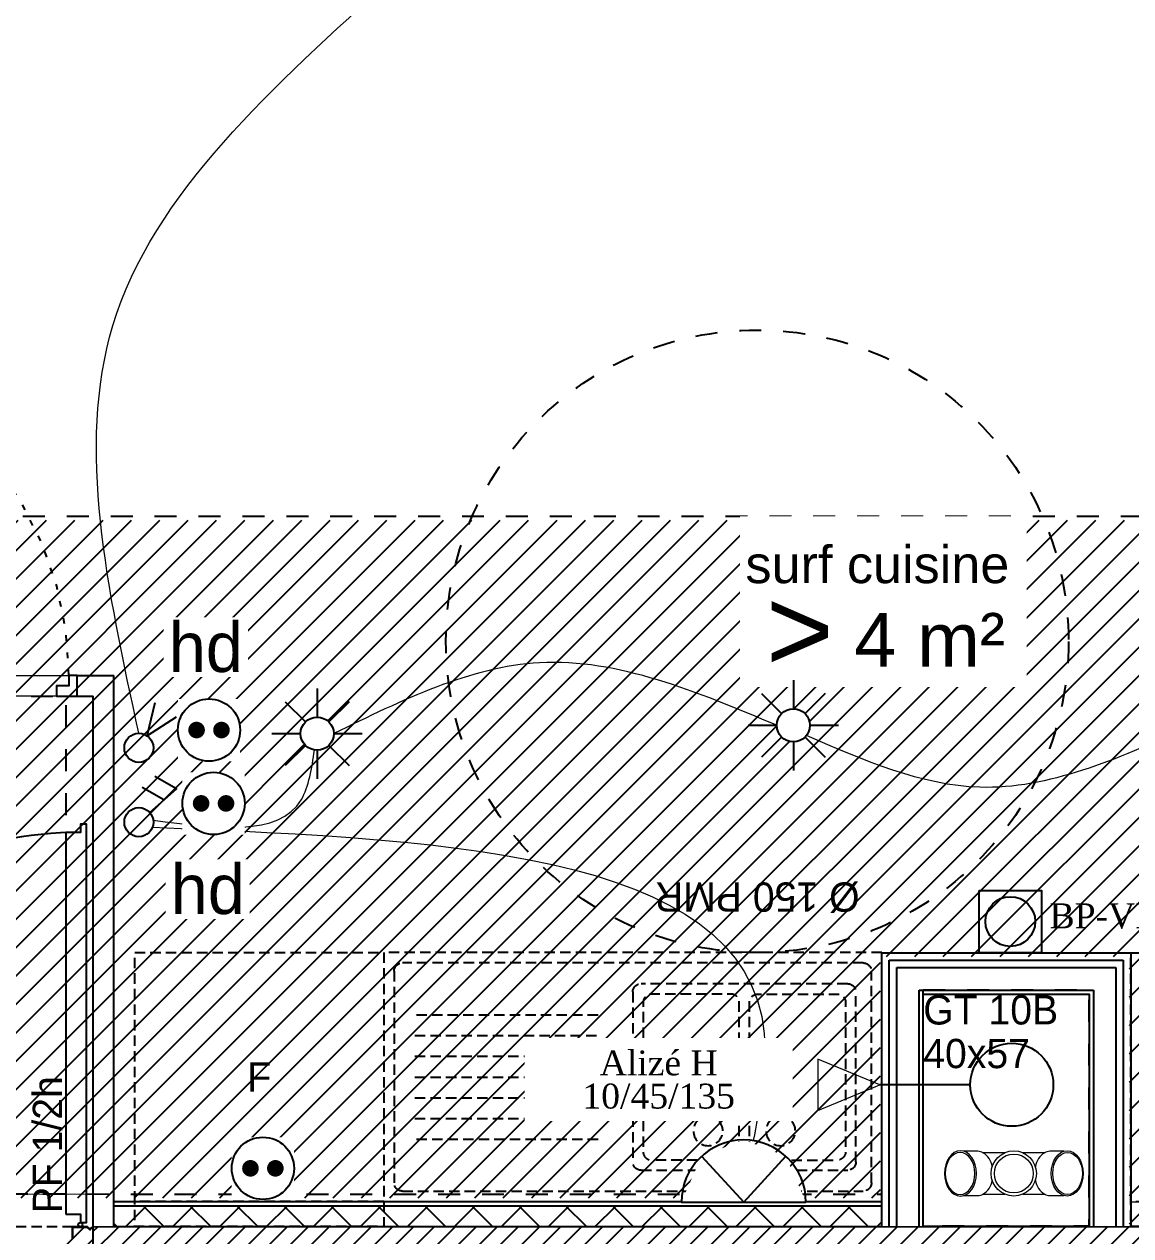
# Model space of a CAD drawing. Header units: centimetres. Extents: x -58072 to 12532, y -30603 to 6224.
# Drawn here: x 9140.7 to 9407.3, y 4298 to 4590 of the extents above; entities that cross this region are included whole.
import ezdxf

# ---------------------------------------------------------------- set-up
doc = ezdxf.new("R2010")
doc.units = ezdxf.units.CM
for name, pattern in [('ISO-03', [1.5, 0.6, -0.9]), ('Style de ligne -13', [0.147638, 0.098425, -0.049213]), ('Style de ligne -18', [0.164042, 0.054681, -0.109361]), ('Style de ligne -5', [0.20828, 0.069425, -0.138855]), ('VW-01', [0.41656, 0.20828, -0.20828])]:
    doc.linetypes.add(name, pattern=pattern)
for name, color, linetype in [('B Faux plafonds', 252, 'Continuous'), ('B Faux plafonds_Hatch', 9, 'Continuous'), ('B GÈnÈral_Hatch', 252, 'Continuous'), ('B Général', 252, 'Continuous'), ('C ANNOTATIONS-PMR', 252, 'Style de ligne -5'), ('C ANNOTATIONS-prestations', 252, 'Continuous'), ('C ANNOTATIONS-textes-numérotation gaine', 252, 'ISO-03'), ('D SURFACES-shab', 252, 'Continuous'), ('F REMPLISSAGE-vert clair', 252, 'Continuous'), ('F REMPLISSAGE-vert foncé', 252, 'Continuous'), ('prlm-EAU-CHU', 42, 'Continuous'), ('prlm-GT', 242, 'Continuous'), ('prlm-VMC', 93, 'Continuous')]:
    doc.layers.add(name, color=color, linetype=linetype)
doc.layers.add('prlm-ELEC-CFO', color=1, linetype='Continuous', lineweight=25)
doc.styles.add('Eurostile', font='Eurosti.TTF')
doc.styles.add('Eurostile (italic)', font='Eurostib.TTF')
doc.styles.add('prlm-elec-cfo', font='comic.ttf', dxfattribs={"height": 12})
doc.styles.add('prlm-sejc', font='arial.ttf', dxfattribs={"height": 20})
doc.styles.add('prlm-vmc', font='pala.ttf', dxfattribs={"height": 14})

# ---------------------------------------------------------------- blocks, each defined once
blk = doc.blocks.new('B 60.Groupe-42-1')
at = {"layer": 'B Général', "linetype": 'VW-01', "ltscale": 25.4, "flags": 128}
blk.add_lwpolyline([(9357.34, 4357.31), (9397.26, 4357.31), (9397.26, 4300.32), (9357.34, 4300.32)], close=True, dxfattribs=at)
at = {"layer": 'C ANNOTATIONS-textes-numérotation gaine', "insert": (9357.34, 4356.01), "char_height": 7.056, "width": 56.9358, "attachment_point": 1, "line_spacing_factor": 0.894578, "style": 'Eurostile'}
blk.add_mtext('GT 10B\\P40x57', dxfattribs=at)
blk = doc.blocks.new('xi.cee2')
at = {"layer": 'prlm-EAU-CHU', "color": 0, "lineweight": 13}
for p, q in [((-8.66, 5.34), (-12.09, 5.34)), ((-2.17, 5), (-7.43, 5)), ((7.43, 5), (2.17, 5)), ((12.09, 5.34), (8.66, 5.34)), ((-12.09, -5.34), (-8.66, -5.34)), ((-7.43, -5), (-2.17, -5)), ((2.17, -5), (7.43, -5)), ((8.66, -5.34), (12.09, -5.34))]:
    blk.add_line(p, q, dxfattribs=at)
for radius in [5.45, 4.69]:
    blk.add_circle((0, 0), radius, dxfattribs=at)
for centre, radius, start, end in [((-8.8, 2.45), 2.89, 61.5716, 87.1026), ((-9.99, 0.84), 4.88, 9.9757, 58.4084), ((9.99, 0.84), 4.88, 121.5916, 170.0243), ((8.8, 2.45), 2.89, 92.8974, 118.4284), ((-9.99, -0.84), 4.88, 301.5916, 350.0243), ((9.99, -0.84), 4.88, 189.9757, 238.4084), ((-8.8, -2.45), 2.89, 272.8974, 298.4284), ((8.8, -2.45), 2.89, 241.5716, 267.1026)]:
    blk.add_arc(centre, radius, start, end, dxfattribs=at)
at = {"layer": 'prlm-EAU-CHU', "color": 0, "lineweight": 13, "extrusion": (0, 0, -1)}
for centre, major_axis, ratio in [((-12.84, 0), (0, -5.45), 0.707316), ((-12.94, 0), (0, -5.05), 0.706972)]:
    blk.add_ellipse(centre, major_axis=major_axis, ratio=ratio, dxfattribs=at)
at = {"layer": 'prlm-EAU-CHU', "color": 0, "lineweight": 13}
for centre, major_axis, ratio in [((12.84, 0), (0, -5.45), 0.707316), ((12.94, 0), (0, -5.05), 0.706972)]:
    blk.add_ellipse(centre, major_axis=major_axis, ratio=ratio, dxfattribs=at)
blk = doc.blocks.new('xi.be')
at = {"layer": 'prlm-VMC', "color": 0, "linetype": 'ByBlock', "lineweight": 5, "flags": 128}
blk.add_lwpolyline([(-6.17, -15), (6.17, -15), (0, 0)], close=True, dxfattribs=at)
at = {"layer": 'prlm-VMC', "color": 0, "linetype": 'ByBlock', "lineweight": 5}
blk.add_solid([(0, -1), (5.17, -14), (-5.17, -14), (0, -1)], dxfattribs=at)
blk = doc.blocks.new('xi.bp-vmc-cui')
at = {"layer": 'prlm-VMC', "color": 0, "linetype": 'ByBlock', "lineweight": -2, "flags": 128}
blk.add_lwpolyline([(-7.5, 7.5), (7.5, 7.5), (7.5, -7.5), (-7.5, -7.5)], close=True, dxfattribs=at)
at = {"layer": 'prlm-VMC', "color": 0, "linetype": 'ByBlock', "lineweight": -2}
blk.add_circle((0, 0), 6, dxfattribs=at)
blk = doc.blocks.new('xi.4m²')
at = {"color": 0}
blk.add_wipeout([(-34.54, 20.54), (34.54, 20.54), (34.54, -20.54), (-34.54, -20.54)], dxfattribs=at).dxf.layer = 'prlm-ELEC-CFO'
at = {"layer": 'prlm-ELEC-CFO', "color": 0, "attachment_point": 6, "line_spacing_factor": 0.8, "style": 'prlm-sejc'}
for s, insert, char_height in [('surf cuisine', (30.36, 8.9), 9), ('4 m²', (29.31, -9.19), 13)]:
    blk.add_mtext(s, dxfattribs=dict(at, insert=insert, char_height=char_height))
at = {"layer": 'prlm-ELEC-CFO', "color": 0, "style": 'prlm-sejc', "flags": 8}
blk.add_attdef('?', (-28.3, -16.79), '', height=20, dxfattribs=at)
blk = doc.blocks.new('xi.ECAP')
at = {"color": 0}
blk.add_wipeout([(-15, 0), (-10.13, 11.06), (0, 15), (10.13, 11.06), (15, 0)], dxfattribs=at).dxf.layer = 'prlm-ELEC-CFO'
at = {"layer": 'prlm-ELEC-CFO', "color": 0, "linetype": 'ByBlock', "lineweight": -2, "flags": 128}
blk.add_lwpolyline([(15, 0, 1), (-15, 0)], format="xyb", close=True, dxfattribs=at)
at = {"layer": 'prlm-ELEC-CFO', "color": 0}
blk.add_lwpolyline([(-10.13, 11.06), (0, 0), (10.13, 11.06)], dxfattribs=at)
blk = doc.blocks.new('xi.SPOT')
at = {"color": 0, "lineweight": 5}
blk.add_wipeout([(-4, 0), (-2.83, -2.83), (0, -4), (2.83, -2.83), (4, 0), (2.83, 2.83), (0, 4), (-2.83, 2.83)], dxfattribs=at).dxf.layer = 'prlm-ELEC-CFO'
at = {"layer": 'prlm-ELEC-CFO', "color": 0, "linetype": 'ByBlock', "lineweight": -2, "flags": 128}
for points in [[(0, 10.88), (0, 4)], [(-7.69, 7.69), (-2.83, 2.83)], [(7.69, 7.69), (2.83, 2.83)], [(-10.88, 0), (-4, 0)], [(4, 0), (10.88, 0)], [(-2.83, -2.83), (-7.69, -7.69)], [(2.83, -2.83), (7.69, -7.69)], [(0, -4), (0, -10.88)]]:
    blk.add_lwpolyline(points, dxfattribs=at)
at = {"layer": 'prlm-ELEC-CFO', "color": 0, "linetype": 'ByBlock', "lineweight": -2}
blk.add_circle((0, 0), 4, dxfattribs=at)
blk = doc.blocks.new('xi.VV')
at = {"layer": 'prlm-ELEC-CFO', "color": 0}
blk.add_lwpolyline([(6.95, 3.42), (0.01, -1.13), (1.91, 6.95)], dxfattribs=at)
blk.add_circle((-2, -4), 3.5, dxfattribs=at)
blk = doc.blocks.new('xi.DA')
at = {"layer": 'prlm-ELEC-CFO', "color": 0}
for points in [[(0.61, -1.67), (7.04, 4.05), (1.81, 7.01)], [(4.05, 1.39), (-1.17, 4.34)]]:
    blk.add_lwpolyline(points, dxfattribs=at)
blk.add_circle((-2, -4), 3.5, dxfattribs=at)
blk = doc.blocks.new('xi.PCHD')
at = {"color": 0, "lineweight": 5}
blk.add_wipeout([(-7.5, -7.5), (7.5, -7.5), (7.5, 7.5), (-7.5, 7.5)], dxfattribs=at).dxf.layer = 'prlm-ELEC-CFO'
at = {"layer": 'prlm-ELEC-CFO', "color": 0, "linetype": 'ByBlock', "lineweight": 5, "const_width": 2}
for points in [[(-4, 0, 1), (-2, 0, 1)], [(2, 0, 1), (4, 0, 1)]]:
    blk.add_lwpolyline(points, format="xyb", close=True, dxfattribs=at)
at = {"layer": 'prlm-ELEC-CFO', "color": 0, "linetype": 'ByBlock', "lineweight": -2}
blk.add_circle((0, 0), 7.5, dxfattribs=at)
blk = doc.blocks.new('xi.PC')
at = {"color": 0, "lineweight": 5}
blk.add_wipeout([(-7.5, -7.5), (7.5, -7.5), (7.5, 7.5), (-7.5, 7.5)], dxfattribs=at).dxf.layer = 'prlm-ELEC-CFO'
at = {"layer": 'prlm-ELEC-CFO', "color": 0, "linetype": 'ByBlock', "lineweight": 5, "const_width": 2}
for points in [[(-4, 0, 1), (-2, 0, 1)], [(2, 0, 1), (4, 0, 1)]]:
    blk.add_lwpolyline(points, format="xyb", close=True, dxfattribs=at)
at = {"layer": 'prlm-ELEC-CFO', "color": 0, "linetype": 'ByBlock', "lineweight": -2}
blk.add_circle((0, 0), 7.5, dxfattribs=at)
blk = doc.blocks.new('B 60.Rond 150_PMR')
at = {"layer": 'B Général', "linetype": 'VW-01', "ltscale": 25.4}
blk.add_circle((0, 0), 75, dxfattribs=at)
at = {"layer": 'B Général', "insert": (-61.5, 0), "char_height": 7.056, "attachment_point": 5, "rotation": 90, "line_spacing_factor": 0.894578, "style": 'Eurostile (italic)'}
blk.add_mtext('Ø 150 PMR', dxfattribs=at)
blk = doc.blocks.new('B 60.Lave Vaisselle')
at = {"layer": 'B Général', "linetype": 'Style de ligne -13', "ltscale": 25.4, "flags": 128}
blk.add_lwpolyline([(-30, 30), (-30, 36), (30, 36), (30, 30)], dxfattribs=at)
blk.add_lwpolyline([(-30, 30), (30, 30), (30, -30), (-30, -30)], close=True, dxfattribs=at)
at = {"layer": 'B Général', "insert": (0, 0), "char_height": 7.056, "attachment_point": 5, "line_spacing_factor": 0.894578, "style": 'Eurostile'}
blk.add_mtext('LV', dxfattribs=at)
blk = doc.blocks.new('B 60.Evier 120.60 T3 et +')
at = {"layer": 'B Général', "linetype": 'Style de ligne -13', "ltscale": 25.4}
for p, q in [((-55.5, -2.5), (55.5, -2.5)), ((-57.5, -55.5), (-57.5, -4.5)), ((57.5, -4.5), (57.5, -55.5)), ((2, -7.53), (51.79, -7.53)), ((0, -50.5), (0, -9.53)), ((18.98, -10), (18.98, -10)), ((53.79, -9.53), (53.79, -50.5)), ((-52.12, -15), (-7.88, -15)), ((-52.5, -20), (-7.5, -20)), ((-52.5, -25), (-7.5, -25)), ((-52.5, -30), (-7.5, -30)), ((-52.5, -35), (-7.5, -35)), ((-52.5, -40), (-7.5, -40)), ((25.65, -43.33), (25.65, -43.33)), ((-52.12, -45), (-7.88, -45)), ((51.79, -52.5), (2, -52.5)), ((9.17, -50), (9.17, -50)), ((55.5, -57.5), (-55.5, -57.5))]:
    blk.add_line(p, q, dxfattribs=at)
at = {"layer": 'B Général', "linetype": 'Style de ligne -13', "ltscale": 25.4, "flags": 128}
blk.add_lwpolyline([(-60, 0), (-60, 6), (60, 6), (60, 0)], dxfattribs=at)
blk.add_lwpolyline([(-60, 0), (60, 0), (60, -60), (-60, -60)], close=True, dxfattribs=at)
for points in [[(25.65, -12), (25.65, -48, -0.414212), (23.65, -50), (4.5, -50, -0.198914), (3.09, -49.41, -0.198914), (2.5, -48), (2.5, -12, -0.414214), (4.5, -10)], [(25.65, -12, 0.414212), (23.65, -10), (4.45, -10)], [(28.15, -12), (28.15, -48, 0.414212), (30.15, -50), (49.29, -50, 0.198914), (50.71, -49.41, 0.198914), (51.29, -48), (51.29, -12, 0.414214), (49.29, -10)], [(28.15, -12, -0.414212), (30.15, -10), (49.34, -10)]]:
    blk.add_lwpolyline(points, format="xyb", dxfattribs=at)
at = {"layer": 'B Général', "linetype": 'Style de ligne -13', "ltscale": 25.4}
for centre, start, end in [((-55.5, -4.5), 90, 180), ((55.5, -4.5), 0, 90), ((2, -9.53), 90, 180), ((51.79, -9.53), 0, 90), ((2, -50.5), 180, 270), ((51.79, -50.5), 270, 0), ((-55.5, -55.5), 180, 270), ((55.5, -55.5), 270, 0)]:
    blk.add_arc(centre, 2, start, end, dxfattribs=at)
for centre in [(18.15, -17), (35.65, -17)]:
    blk.add_ellipse(centre, major_axis=(3.54, 0), ratio=1, dxfattribs=at)
blk = doc.blocks.new('B 60.Frigo')
at = {"layer": 'B Général', "linetype": 'Style de ligne -13', "ltscale": 25.4, "flags": 128}
blk.add_lwpolyline([(-30, 30), (30, 30), (30, -30), (-30, -30)], close=True, dxfattribs=at)
blk.add_lwpolyline([(30, -30), (30, -36), (-30, -36), (-30, -30)], dxfattribs=at)
at = {"layer": 'B Général', "insert": (0, 0), "char_height": 7.06, "attachment_point": 5, "line_spacing_factor": 0.894578, "style": 'Eurostile'}
blk.add_mtext('F', dxfattribs=at)

msp = doc.modelspace()

# ---------------------------------------------------------------- hatches: boundary and pattern name
at = {"layer": 'B Faux plafonds_Hatch', "linetype": 'Continuous'}
h = msp.add_hatch(dxfattribs=at)
h.set_pattern_fill('F_P__SOFFITE', color=256, style=0, pattern_type=2)
h.set_pattern_definition([(45, (-0.297, -0.67), (-3.5277778, 3.3072917), [])])
h.paths.add_polyline_path([(9600.363, 4470.503), (9060.187, 4470.503), (9060.083, 4427.197), (9042.291, 4427.197), (9042.187, 4562.196), (8892.495, 4562.196), (8892.494, 4578.311), (8711.187, 4578.311), (8711.182, 4359.306), (8743.491, 4359.306), (8743.496, 4307.313), (9347.046, 4307.172), (9347.047, 4365.359), (9407.047, 4365.359), (9407.047, 4299.32), (9600.363, 4299.32)])
h.paths.add_polyline_path([(8823.494, 4427.273), (8823.494, 4462.245), (8897.495, 4462.245), (8897.494, 4427.216)])
at = {"layer": 'B GÈnÈral_Hatch', "linetype": 'Continuous'}
h = msp.add_hatch(dxfattribs=at)
h.set_pattern_fill('02_ISOLANT', color=256, style=0, pattern_type=2)
h.set_pattern_definition([(45, (0, 0), (-5.656854, 5.656854), []), (135, (0, 0), (5.656854, 5.656854), [])])
h.paths.add_polyline_path([(9162.344, 4305.29), (9162.344, 4300.29), (9347.344, 4300.29), (9347.344, 4305.29)])
h = msp.add_hatch(dxfattribs=at)
h.set_pattern_fill('50_BETON', color=256, angle=0.00358, style=0, pattern_type=2)
h.set_pattern_definition([(45.0036, (9105.7445, 4291.226), (2.42551, -2.64568), [])])
edge = h.paths.add_edge_path()
edge.add_line((9157.345, 4282.278), (9156.68, 4282.856))
edge.add_line((9156.68, 4282.856), (9156.67, 4282.865))
edge.add_arc((9156.539, 4282.714), 0.2, 48.99449, 131.01266)
edge.add_line((9156.408, 4282.865), (9156.398, 4282.856))
edge.add_line((9156.398, 4282.856), (9155.841, 4282.372))
edge.add_line((9155.841, 4282.372), (9155.841, 4282.372))
edge.add_arc((9155.808, 4282.41), 0.05, 270.00358, 311.01266, ccw=False)
edge.add_line((9155.808, 4282.36), (9155.806, 4282.36))
edge.add_line((9155.806, 4282.36), (9152.445, 4282.359))
edge.add_line((9152.445, 4282.359), (9152.439, 4282.359))
edge.add_arc((9152.439, 4282.403), 0.0435, 180.00358, 270.00358, ccw=False)
edge.add_line((9152.395, 4282.403), (9152.394, 4293.925))
edge.add_arc((9152.22, 4293.925), 0.174, 0.00358, 90.00358)
edge.add_line((9152.22, 4294.099), (9152.194, 4294.099))
edge.add_line((9152.194, 4294.099), (9150.644, 4294.098))
edge.add_line((9150.644, 4294.098), (9150.638, 4294.098))
edge.add_arc((9150.638, 4294.142), 0.0435, 180.00358, 270.00358, ccw=False)
edge.add_line((9150.594, 4294.142), (9150.594, 4297.185))
edge.add_arc((9150.638, 4297.185), 0.0435, 90.00358, 180.00358, ccw=False)
edge.add_line((9150.638, 4297.229), (9150.644, 4297.229))
edge.add_line((9150.644, 4297.229), (9152.194, 4297.229))
edge.add_line((9152.194, 4297.229), (9152.22, 4297.229))
edge.add_arc((9152.22, 4297.403), 0.174, 270.00358, 360.00358)
edge.add_line((9152.394, 4297.403), (9152.394, 4300.055))
edge.add_arc((9152.437, 4300.055), 0.0435, 90.00358, 180.00358, ccw=False)
edge.add_line((9152.437, 4300.099), (9152.444, 4300.099))
edge.add_line((9152.444, 4300.099), (9155.805, 4300.099))
edge.add_line((9155.805, 4300.099), (9155.807, 4300.099))
edge.add_arc((9155.807, 4300.049), 0.05, 48.99449, 90.00358, ccw=False)
edge.add_line((9155.84, 4300.087), (9155.84, 4300.086))
edge.add_line((9155.84, 4300.086), (9156.396, 4299.603))
edge.add_line((9156.396, 4299.603), (9156.406, 4299.594))
edge.add_arc((9156.537, 4299.745), 0.2, 228.99449, 306.90689)
edge.add_line((9156.657, 4299.585), (9156.669, 4299.594))
edge.add_line((9156.669, 4299.594), (9157.18, 4300.038))
edge.add_line((9157.18, 4300.038), (9157.18, 4300.038))
edge.add_line((9157.18, 4300.038), (9157.344, 4300.181))
edge.add_line((9157.344, 4300.181), (9157.345, 4282.278))
h = msp.add_hatch(dxfattribs=at)
h.set_pattern_fill('50_BETON', color=256, style=0, pattern_type=2)
h.set_pattern_definition([(45, (0, 0), (2.4253472, -2.6458333), [])])
h.paths.add_polyline_path([(9157.344, 4300.229), (9157.345, 4282.229), (10082.189, 4282.287), (10082.188, 4300.287)])

# ---------------------------------------------------------------- linework, layer by layer
at = {"layer": 'B Faux plafonds', "linetype": 'VW-01', "ltscale": 25.4, "flags": 128}
msp.add_lwpolyline([(9600.66, 4471.393), (9060.484, 4471.393), (9060.381, 4428.087), (9042.588, 4428.087), (9042.484, 4563.086), (8892.792, 4563.086), (8892.791, 4579.201), (8711.484, 4579.201), (8711.479, 4360.196), (8743.788, 4360.196), (8743.793, 4308.204), (9347.343, 4308.062), (9347.344, 4366.25), (9407.344, 4366.25), (9407.344, 4300.211), (9600.66, 4300.211)], close=True, dxfattribs=at)
at = {"layer": 'B Général', "linetype": 'Continuous'}
for p, q in [((9153.484, 4433.093), (9162.344, 4433.094)), ((9153.484, 4433.093), (9162.344, 4433.094)), ((9153.485, 4428.093), (9153.484, 4433.093)), ((9162.344, 4300.29), (9162.344, 4433.094)), ((9162.344, 4300.29), (9162.344, 4433.094)), ((9153.485, 4428.093), (9157.344, 4428.094)), ((9153.485, 4428.093), (9157.344, 4428.094)), ((9157.344, 4300.29), (9157.344, 4428.094)), ((9157.344, 4300.29), (9157.344, 4428.094)), ((9347.344, 4306.29), (9347.344, 4366.25)), ((9347.344, 4366.25), (9407.344, 4366.25)), ((9407.344, 4366.25), (9407.344, 4300.29)), ((9356.344, 4300.288), (9356.344, 4357.25)), ((9356.344, 4357.25), (9398.344, 4357.25)), ((9398.344, 4357.25), (9398.344, 4300.29)), ((9162.344, 4306.29), (9347.344, 4306.29)), ((9162.344, 4306.29), (9347.344, 4306.29)), ((9162.344, 4305.29), (9347.344, 4305.29)), ((9157.344, 4300.229), (10082.188, 4300.287)), ((9157.345, 4282.229), (9157.344, 4300.229)), ((9162.344, 4300.29), (9347.344, 4300.29)), ((9162.344, 4300.29), (9347.344, 4300.29)), ((9347.344, 4300.288), (9347.344, 4300.29))]:
    msp.add_line(p, q, dxfattribs=at)
at = {"layer": 'B Général', "linetype": 'Style de ligne -13', "ltscale": 25.4}
msp.add_line((9152.444, 4300.229), (9059.044, 4300.223), dxfattribs=at)
at = {"layer": 'B Général', "linetype": 'Continuous', "lineweight": 18}
msp.add_line((9157.344, 4300.229), (10082.188, 4300.287), dxfattribs=at)
at = {"layer": 'B Général', "linetype": 'Style de ligne -18', "ltscale": 25.4, "flags": 128}
msp.add_lwpolyline([(9151.484, 4433.093), (9150.756, 4443.927), (9148.587, 4454.575), (9145.012, 4464.856), (9140.094, 4474.593), (9133.916, 4483.619), (9126.585, 4491.782), (9118.225, 4498.94), (9108.98, 4504.971), (9099.008, 4509.772), (9088.479, 4513.261), (9077.574, 4515.379), (9066.479, 4516.088)], dxfattribs=at)
at = {"layer": 'B Général', "linetype": 'Continuous', "flags": 128}
for points in [[(9153.484, 4433.093), (9151.484, 4433.093), (9151.484, 4430.593), (9148.484, 4430.593), (9148.485, 4428.093), (9153.485, 4428.093), (9153.485, 4428.093), (9153.485, 4428.093), (9153.484, 4432.379), (9153.484, 4432.379)], [(9150.743, 4303.231), (9154.243, 4303.231), (9154.243, 4301.231), (9155.743, 4301.231), (9155.752, 4397.231), (9154.252, 4397.231), (9154.252, 4395.231), (9150.752, 4395.231)]]:
    msp.add_lwpolyline(points, close=True, dxfattribs=at)
at = {"layer": 'B Général', "linetype": 'VW-01', "ltscale": 25.4, "flags": 128}
msp.add_lwpolyline([(8930.744, 4428.08), (9150.744, 4428.08), (9150.744, 4308.08), (8930.744, 4308.08)], close=True, dxfattribs=at)
at = {"layer": 'B Général', "linetype": 'Continuous', "flags": 128}
msp.add_lwpolyline([(9152.394, 4297.403), (9152.394, 4300.055, -0.4142136), (9152.437, 4300.099), (9152.444, 4300.099), (9155.805, 4300.099), (9155.807, 4300.099, -0.1808704), (9155.84, 4300.087), (9155.84, 4300.086), (9156.396, 4299.603), (9156.406, 4299.594, 0.3536885), (9156.657, 4299.585), (9156.669, 4299.594), (9157.18, 4300.038), (9157.18, 4300.038), (9157.344, 4300.181), (9157.238, 4300.273), (9156.623, 4299.738, -0.3855556), (9156.511, 4299.692), (9156.503, 4299.695), (9155.946, 4300.178), (9155.944, 4300.18, 0.1808704), (9155.813, 4300.229), (9155.805, 4300.229), (9152.444, 4300.229), (9152.418, 4300.229, 0.4142136), (9152.244, 4300.055), (9152.244, 4297.403, -0.4142136)], format="xyb", dxfattribs=at)
at = {"layer": 'B Général', "linetype": 'Continuous'}
msp.add_circle((9154.244, 4300.729), 0.5, dxfattribs=at)
msp.add_arc((9154.244, 4300.729), 94.5, 90.00358, 181.23584, dxfattribs=at)
at = {"layer": 'D SURFACES-shab', "lineweight": 18, "flags": 128}
for points in [[(9407.344, 4366.25), (9407.344, 4306.209), (9472.344, 4306.209), (9472.344, 4366.25), (9533.344, 4366.25), (9533.344, 4466.393), (9472.344, 4466.393), (9472.344, 4471.393), (9508.5, 4471.393), (9508.5, 4883.389), (9060.483, 4883.389), (9060.484, 4433.088), (9162.344, 4433.094), (9162.344, 4306.25), (9347.344, 4306.25), (9347.344, 4366.25)], [(9157.344, 4308.08), (9157.344, 4428.094), (8892.598, 4428.094), (8892.597, 4308.213)]]:
    msp.add_lwpolyline(points, close=True, dxfattribs=at)
at = {"layer": 'F REMPLISSAGE-vert clair'}
for p, q in [((9349.144, 4300.288), (9349.144, 4364.45)), ((9349.144, 4364.45), (9405.544, 4364.45)), ((9350.944, 4300.288), (9350.944, 4362.65)), ((9350.944, 4300.288), (9350.944, 4362.65)), ((9350.944, 4362.65), (9403.744, 4362.65)), ((9350.944, 4362.65), (9403.744, 4362.65)), ((9403.744, 4362.65), (9403.744, 4300.29)), ((9403.744, 4362.65), (9403.744, 4300.29)), ((9405.544, 4364.45), (9405.544, 4300.29))]:
    msp.add_line(p, q, dxfattribs=at)
at = {"layer": 'F REMPLISSAGE-vert clair', "linetype": 'Continuous'}
for p, q in [((9356.344, 4300.288), (9356.344, 4357.25)), ((9356.344, 4357.25), (9398.344, 4357.25)), ((9398.344, 4357.25), (9398.344, 4300.29))]:
    msp.add_line(p, q, dxfattribs=at)
at = {"layer": 'F REMPLISSAGE-vert foncé', "linetype": 'Continuous'}
for p, q in [((9347.344, 4300.288), (9347.344, 4366.25)), ((9347.344, 4366.25), (9407.344, 4366.25)), ((9407.344, 4366.25), (9407.344, 4300.29))]:
    msp.add_line(p, q, dxfattribs=at)
at = {"layer": 'F REMPLISSAGE-vert foncé'}
for p, q in [((9349.144, 4300.288), (9349.144, 4364.45)), ((9349.144, 4364.45), (9405.544, 4364.45)), ((9405.544, 4364.45), (9405.544, 4300.29))]:
    msp.add_line(p, q, dxfattribs=at)
at = {"layer": 'prlm-GT'}
msp.add_lwpolyline([(9357.344, 4356.25), (9397.344, 4356.25), (9397.344, 4300.29), (9357.344, 4300.29)], close=True, dxfattribs=at)
at = {"layer": 'prlm-VMC'}
msp.add_lwpolyline([(9368.68, 4334.422), (9346.907, 4334.424)], dxfattribs=at)
msp.add_circle((9378.68, 4334.422), 10, dxfattribs=at)

# ---------------------------------------------------------------- block references
at = {"layer": 'B Général'}
msp.add_blockref('B 60.Frigo', (9197.344, 4336.29), dxfattribs=at)
at = {"layer": 'B Général', "xscale": -1, "rotation": 180}
msp.add_blockref('B 60.Evier 120.60 T3 et +', (9287.344, 4306.29), dxfattribs=at)
at = {"layer": 'B Général', "rotation": 180}
msp.add_blockref('B 60.Lave Vaisselle', (9437.344, 4336.25), dxfattribs=at)
at = {"layer": 'C ANNOTATIONS-PMR', "ltscale": 25.4, "rotation": 90}
msp.add_blockref('B 60.Rond 150_PMR', (9317.344, 4441.29), dxfattribs=at)
at = {"layer": 'C ANNOTATIONS-textes-numérotation gaine'}
msp.add_blockref('B 60.Groupe-42-1', (0, 0), dxfattribs=at)
at = {"layer": 'prlm-EAU-CHU'}
msp.add_blockref('xi.cee2', (9379.166, 4313.052), dxfattribs=at)
at = {"layer": 'prlm-ELEC-CFO'}
for name, p in [('xi.VV', (9170.344, 4419.622)), ('xi.DA', (9170.344, 4401.714)), ('xi.bp-vmc-cui', (9378.326, 4373.75))]:
    msp.add_blockref(name, p, dxfattribs=at)
at = {"layer": 'prlm-ELEC-CFO', "rotation": 269.9906489130519}
msp.add_blockref('xi.be', (9346.907, 4334.424), dxfattribs=at)

# ---------------------------------------------------------------- texts
at = {"layer": 'C ANNOTATIONS-prestations', "lineweight": 25, "style": 'Eurostile'}
msp.add_text('PF 1/2h', height=7.0556, rotation=90.00358, dxfattribs=at).set_placement((9149.836, 4303.454))
at = {"layer": 'prlm-ELEC-CFO', "insert": (9387.777, 4378.146), "char_height": 6, "attachment_point": 1, "style": 'prlm-vmc'}
msp.add_mtext_dynamic_manual_height_columns('BP-VMC', width=101.12978, gutter_width=50, heights=[0], dxfattribs=at)

# ---------------------------------------------------------------- next in the draw order: block references
at = {"layer": 'prlm-ELEC-CFO'}
msp.add_blockref('xi.4m²', (9347.723, 4450.847), dxfattribs=at).add_auto_attribs({'?': '>'})
for name, p in [('xi.SPOT', (9211.295, 4419.042)), ('xi.ECAP', (9314.077, 4306.145))]:
    msp.add_blockref(name, p, dxfattribs=at)

# ---------------------------------------------------------------- next in the draw order: texts
at = {"layer": 'prlm-ELEC-CFO', "lineweight": 20, "insert": (9184.478, 4439.81), "char_height": 12, "attachment_point": 5, "line_spacing_factor": 0.8, "style": 'prlm-elec-cfo', "bg_fill": 3, "box_fill_scale": 1.1, "bg_fill_color": 256, "bg_fill_transparency": 0}
msp.add_mtext('hd', dxfattribs=at)

# ---------------------------------------------------------------- next in the draw order: linework, layer by layer
at = {"layer": 'prlm-ELEC-CFO', "lineweight": 13}
for points in [[(9171.81, 4398.197), (9207.495, 4403.172), (9210.665, 4415.092)], [(9171.63, 4396.51), (9319.246, 4342.437), (9316.382, 4320.966)]]:
    msp.add_spline(points, degree=3, dxfattribs=at)

# ---------------------------------------------------------------- next in the draw order: block references
at = {"layer": 'prlm-ELEC-CFO'}
msp.add_blockref('xi.SPOT', (9326.04, 4421.049), dxfattribs=at)

# ---------------------------------------------------------------- next in the draw order: linework, layer by layer
at = {"layer": 'prlm-ELEC-CFO', "lineweight": 13}
for points in [[(9322.04, 4421.049), (9264.896, 4436.126), (9215.295, 4419.042)], [(9420.586, 4420.241), (9370.947, 4406.116), (9329.171, 4418.56)]]:
    msp.add_spline(points, degree=3, dxfattribs=at)

# ---------------------------------------------------------------- next in the draw order: block references
at = {"layer": 'prlm-ELEC-CFO'}
for name, p in [('xi.PCHD', (9185.248, 4419.911)), ('xi.PCHD', (9186.342, 4402.237)), ('xi.PC', (9198.229, 4314.29))]:
    msp.add_blockref(name, p, dxfattribs=at)

# ---------------------------------------------------------------- next in the draw order: texts
at = {"layer": 'prlm-ELEC-CFO', "lineweight": 20, "insert": (9184.954, 4381.493), "char_height": 12, "attachment_point": 5, "line_spacing_factor": 0.8, "style": 'prlm-elec-cfo', "bg_fill": 3, "box_fill_scale": 1.1, "bg_fill_color": 256, "bg_fill_transparency": 0}
msp.add_mtext('hd', dxfattribs=at)
at = {"layer": 'prlm-VMC', "ltscale": 25, "insert": (9293.592, 4335.658), "char_height": 6, "width": 58.61474, "attachment_point": 5, "line_spacing_factor": 0.8, "style": 'prlm-vmc', "bg_fill": 2}
msp.add_mtext('Alizé H 10/45/135', dxfattribs=at)

# ---------------------------------------------------------------- next in the draw order: linework, layer by layer
at = {"layer": 'prlm-ELEC-CFO', "lineweight": 13}
msp.add_spline([(9168.344, 4419.122), (9162.077, 4517.368), (9293.974, 4688.233), (9296.459, 4729.667)], degree=3, dxfattribs=at)

doc.saveas('drawing.dxf')
